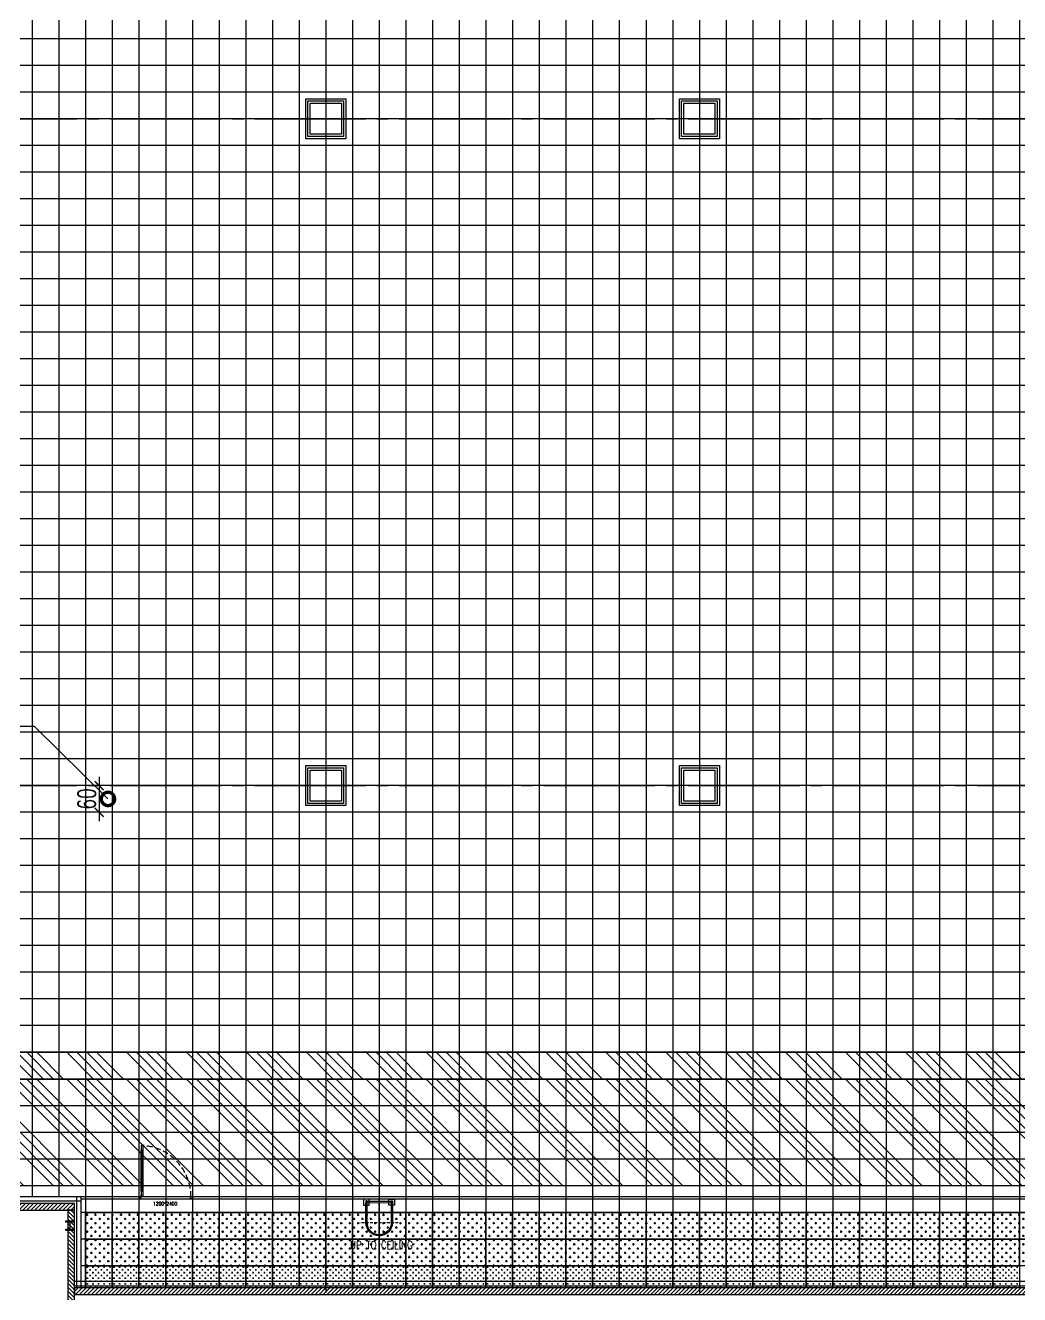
# Model space of a CAD drawing. Header units: millimetres. Extents: x -960 to 41501, y -1010 to 11880.
# Drawn here: x 16965 to 19200, y 1855 to 4710 of the extents above; entities that cross this region are included whole.
import ezdxf
from ezdxf.enums import TextEntityAlignment as Align

# ---------------------------------------------------------------- set-up
doc = ezdxf.new("R2010")
doc.units = ezdxf.units.MM
doc.header["$LTSCALE"] = 100
for name, pattern in [('188K-SM-03-F10-ARCH-PA-Y2257103$0$18P6-SM-03-C40-ARCH-PA-Y2211058$0$DASHED', [19.05, 12.7, -6.35]), ('188K-SM-03-F10-ARCH-PA-Y2257103$0$AP5A-SM-03-F20-ARCH-PA-Y2230801+Y2230803$0$ALL-PA-TXT-Y2221201$0$DASHED', [19.05, 12.7, -6.35]), ('X-S-FAB-L10$0$COL-CEN-LIN', [3.25, 2.5, -0.25, 0.25, -0.25])]:
    doc.linetypes.add(name, pattern=pattern)
for name, color, linetype in [('0-XREF', 7, 'Continuous'), ('188K-SM-03-F10-ARCH-PA-Y2257103$0$K-0-TXT-高度', 53, 'Continuous'), ('188K-SM-03-F10-ARCH-PA-Y2257103$0$K-Door', 53, 'Continuous'), ('188K-SM-03-F10-ARCH-PA-Y2257103$0$K-P-LAD-420', 53, 'Continuous'), ('188K-SM-03-F10-ARCH-PA-Y2257103$0$K-P1S-4.2-單抗', 53, 'Continuous'), ('188K-SM-03-F10-ARCH-PA-Y2257103$0$K-岩棉 2hr 7.5-單抗', 53, 'Continuous'), ('188K-SM-03-F10-ARCH-PA-Y2257103$0$K-岩棉 2hr 7.5-非抗', 53, 'Continuous'), ('188K-SM-03-F10-ARCH-RF-Y2257103$0$K-RF-0.55', 191, 'Continuous'), ('188K-SM-03-F10-ARCH-RF-Y2257103$0$K-RF-0.55-AREA', 6, 'Continuous'), ('188K-SM-03-F10-ARCH-RF-Y2257103$0$K-RF-動線-1500', 5, 'Continuous'), ('188K-SM-03-F10-ARCH-RF-Y2257103$0$K-RF-動線-1500-預降', 14, 'Continuous'), ('188K-SM-03-F10-ARCH-RF-Y2257103$0$K-格柵-不定尺', 80, 'Continuous'), ('188K-SM-03-F10-ARCH-RF-Y2257103$0$K-格柵-整', 30, 'Continuous'), ('X-S-FAB-L10$0$0-DIM-INT', 8, 'Continuous'), ('X-S-FAB-L10$0$0-DIM-TXT', 8, 'Continuous'), ('X-S-FAB-L10$0$BLOCK', 8, 'Continuous'), ('X-S-FAB-L10$0$CCL', 8, 'X-S-FAB-L10$0$COL-CEN-LIN'), ('X-S-FAB-L10$0$COL-S', 8, 'Continuous'), ('X-S-FAB-L10$0$S-鋼柱', 1, 'Continuous'), ('X-S-FAB-L10$0$TXT', 8, 'Continuous'), ('X-S-FAB-L10$0$WALL_188K_IN', 8, 'Continuous')]:
    doc.layers.add(name, color=color, linetype=linetype)
doc.styles.add('188K-SM-03-F10-ARCH-PA-Y2257103$0$18P2-XFDP10$0$AA-TXT', font='simplex.shx', dxfattribs={"width": 0.8, "bigfont": 'chineset.shx'})
doc.styles.add('188K-SM-03-F10-ARCH-PA-Y2257103$0$AP5A-SM-03-F20-ARCH-PA-Y2230801+Y2230803$0$ALL-PA-TXT-Y2221201$0$Standard', font='txt.shx', dxfattribs={"bigfont": 'chineset.shx'})
doc.styles.add('X-S-FAB-L10$0$CHINA', font='simplex.shx', dxfattribs={"width": 0.75, "bigfont": 'chineset.shx'})
doc.styles.add('X-S-FAB-L10$0$DimStyUse', font='romans.shx', dxfattribs={"width": 0.7})
doc.styles.add('X-S-FAB-L10$0$Standard', font='', dxfattribs={"width": 0.8})
doc.styles.add('X-S-FAB-L10$0$TG_NOTE_TEXT', font='simplex.shx', dxfattribs={"width": 0.75, "bigfont": 'chineset.shx'})
doc.styles.get('X-S-FAB-L10$0$Standard').set_extended_font_data('Microsoft JhengHei')

# ---------------------------------------------------------------- blocks, each defined once
blk = doc.blocks.new('X-S-FAB-L10$0$FAB2-L05')
at = {"layer": 'X-S-FAB-L10$0$CCL'}
for p, q in [((-8520, 11005), (-8520, 0)), ((-7680, 11005), (-7680, 0)), ((-26880, 5220), (1210, 5220)), ((-26880, 3720), (1210, 3720))]:
    blk.add_line(p, q, dxfattribs=at)
at = {"layer": 'X-S-FAB-L10$0$COL-S'}
for points in [[(-8555, 5255), (-8485, 5255), (-8485, 5185), (-8555, 5185)], [(-7715, 5255), (-7645, 5255), (-7645, 5185), (-7715, 5185)], [(-8555, 3755), (-8485, 3755), (-8485, 3685), (-8555, 3685)], [(-7715, 3755), (-7645, 3755), (-7645, 3685), (-7715, 3685)]]:
    blk.add_lwpolyline(points, close=True, dxfattribs=at)
blk = doc.blocks.new('X-S-FAB-L10$0$_DOTSMALL')
at = {"color": 0, "linetype": 'ByBlock', "const_width": 0.5}
blk.add_lwpolyline([(-0.0625, 0, 1), (0.0625, 0, 1)], format="xyb", close=True, dxfattribs=at)
blk = doc.blocks.new('X-S-FAB-L10$0$_ArchTick')
at = {"color": 0, "linetype": 'ByBlock', "const_width": 0.15}
blk.add_lwpolyline([(-0.5, -0.5), (0.5, 0.5)], dxfattribs=at)
blk = doc.blocks.new('X-S-FAB-L10')
at = {"layer": 'X-S-FAB-L10$0$WALL_188K_IN'}
h = blk.add_hatch(dxfattribs=at)
h.set_pattern_fill('LINE', color=256, scale=2, angle=45)
h.set_pattern_definition([(45, (16976.6165, 2045), (-4.49013, 4.49013), [])])
h.paths.add_polyline_path([(16745, 2045), (17075, 2045), (17075, 2060), (16745, 2060)])
h = blk.add_hatch(dxfattribs=at)
h.set_pattern_fill('LINE', color=256, scale=2, angle=135)
h.set_pattern_definition([(135, (17075, 1946.6165), (-4.49013, -4.49013), [])])
h.paths.add_polyline_path([(17075, 1665), (17075, 2045), (17060, 2045), (17060, 1665)])
h = blk.add_hatch(dxfattribs=at)
h.set_pattern_fill('LINE', color=256, scale=2, angle=45)
h.set_pattern_definition([(45, (24216.6165, 1855), (-4.490128, 4.490128), [])])
h.paths.add_polyline_path([(17075, 1855), (24315, 1855), (24315, 1870), (17075, 1870)])
at = {"layer": 'X-S-FAB-L10$0$0-DIM-INT'}
for p, q in [((17217, 3000), (17110.5, 3000)), ((17130.5, 3020), (17130.5, 2920)), ((17222.5, 2940), (17110.5, 2940))]:
    blk.add_line(p, q, dxfattribs=at)
at = {"layer": 'X-S-FAB-L10$0$COL-S'}
for p, q in [((17605, 4535), (17675, 4535)), ((17605, 4465), (17605, 4535)), ((17675, 4535), (17675, 4465)), ((18445, 4535), (18515, 4535)), ((18445, 4465), (18445, 4535)), ((18515, 4535), (18515, 4465)), ((17675, 4465), (17605, 4465)), ((18515, 4465), (18445, 4465)), ((17605, 3035), (17675, 3035)), ((17605, 2965), (17605, 3035)), ((17675, 3035), (17675, 2965)), ((18445, 3035), (18515, 3035)), ((18445, 2965), (18445, 3035)), ((18515, 3035), (18515, 2965)), ((17675, 2965), (17605, 2965)), ((18515, 2965), (18445, 2965))]:
    blk.add_line(p, q, dxfattribs=at)
at = {"layer": 'X-S-FAB-L10$0$S-鋼柱'}
for p, q in [((17075, 2020), (17055, 2020)), ((17055, 2020), (17055, 2018.8)), ((17055, 2018.8), (17063.8, 2018.8)), ((17063.8, 2001.2), (17055, 2001.2)), ((17055, 2001.2), (17055, 2000)), ((17055, 2000), (17075, 2000)), ((17064.6, 2018), (17064.6, 2002)), ((17065.4, 2002), (17065.4, 2018)), ((17066.2, 2018.8), (17075, 2018.8)), ((17075, 2001.2), (17066.2, 2001.2)), ((17075, 2018.8), (17075, 2020)), ((17075, 2000), (17075, 2001.2))]:
    blk.add_line(p, q, dxfattribs=at)
for centre, start, end in [((17063.8, 2018), 360, 90), ((17063.8, 2002), 270, 0), ((17066.2, 2018), 90, 180), ((17066.2, 2002), 180, 270)]:
    blk.add_arc(centre, 0.8, start, end, dxfattribs=at)
at = {"layer": 'X-S-FAB-L10$0$TXT', "linetype": 'ByBlock', "lineweight": -2}
blk.add_line((16985.2, 3133.1), (16865.9, 3133.1), dxfattribs=at)
blk.add_lwpolyline([(17150.3, 2970), (16985.2, 3133.1)], dxfattribs=at)
at = {"layer": 'X-S-FAB-L10$0$WALL_188K_IN'}
for points in [[(16745, 2045), (17075, 2045), (17075, 2060), (16745, 2060)], [(17075, 1665), (17075, 2045), (17060, 2045), (17060, 1665)], [(17075, 1855), (24315, 1855), (24315, 1870), (17075, 1870)]]:
    blk.add_lwpolyline(points, close=True, dxfattribs=at)
at = {"layer": 'X-S-FAB-L10$0$0-DIM-INT', "xscale": 20, "yscale": 20, "zscale": 20}
for p, rotation in [((17130.5, 3000), 90), ((17130.5, 2940), 270)]:
    blk.add_blockref('X-S-FAB-L10$0$_ArchTick', p, dxfattribs=dict(at, rotation=rotation))
at = {"layer": 'X-S-FAB-L10$0$BLOCK'}
blk.add_blockref('X-S-FAB-L10$0$FAB2-L05', (26160, -720), dxfattribs=at)
at = {"layer": 'X-S-FAB-L10$0$TXT', "lineweight": -2, "xscale": 60, "yscale": 60, "zscale": 60, "rotation": 315.3504821296725}
blk.add_blockref('X-S-FAB-L10$0$_DOTSMALL', (17150.3, 2970), dxfattribs=at)
at = {"style": 'X-S-FAB-L10$0$TG_NOTE_TEXT', "width": 0.5, "flags": 1}
for p in [(7463.3, 9020), (18268.3, 8649), (11197.8, 4800.2), (16485.8, 4800.2), (25420.3, 2635), (13360, 320, 0), (7463.3, -33.3)]:
    blk.add_attdef('WH', text='', height=20, dxfattribs=at).set_placement(p, align=Align.BOTTOM_LEFT)
at = {"width": 0.5}
for style, p in [('X-S-FAB-L10$0$TG_NOTE_TEXT', (7585, 9020)), ('X-S-FAB-L10$0$TG_NOTE_TEXT', (18390, 8649)), ('X-S-FAB-L10$0$TG_NOTE_TEXT', (11117.5, 4813.5)), ('X-S-FAB-L10$0$TG_NOTE_TEXT', (16607.5, 4813.5)), ('X-S-FAB-L10$0$TG_NOTE_TEXT', (25350, 2635)), ('X-S-FAB-L10$0$Standard', (13129.4, 325, 0)), ('X-S-FAB-L10$0$TG_NOTE_TEXT', (7585, -20))]:
    blk.add_attdef('DESC', text='', height=10, dxfattribs=dict(at, style=style)).set_placement(p, align=Align.BOTTOM_LEFT)
for tag, style, p in [('TYPE', 'X-S-FAB-L10$0$TG_NOTE_TEXT', (7619.3, 9020)), ('NO', 'X-S-FAB-L10$0$TG_NOTE_TEXT', (7650.1, 9020)), ('TYPE', 'X-S-FAB-L10$0$TG_NOTE_TEXT', (18424.2, 8649)), ('NO', 'X-S-FAB-L10$0$TG_NOTE_TEXT', (18455, 8649)), ('NO', 'X-S-FAB-L10$0$TG_NOTE_TEXT', (11088.6, 4813.5)), ('TYPE', 'X-S-FAB-L10$0$TG_NOTE_TEXT', (11151.8, 4813.5)), ('TYPE', 'X-S-FAB-L10$0$TG_NOTE_TEXT', (16641.8, 4813.5)), ('NO', 'X-S-FAB-L10$0$TG_NOTE_TEXT', (16672.6, 4813.5)), ('NO', 'X-S-FAB-L10$0$TG_NOTE_TEXT', (25313, 2635)), ('TYPE', 'X-S-FAB-L10$0$TG_NOTE_TEXT', (25350, 2635)), ('NO', 'X-S-FAB-L10$0$Standard', (13100, 320, 0)), ('TYPE', 'X-S-FAB-L10$0$Standard', (13129.4, 320, 0)), ('TYPE', 'X-S-FAB-L10$0$TG_NOTE_TEXT', (7619.3, -20)), ('NO', 'X-S-FAB-L10$0$TG_NOTE_TEXT', (7650.1, -20))]:
    blk.add_attdef(tag, text='', height=10, dxfattribs=dict(at, style=style)).set_placement(p, align=Align.BOTTOM_RIGHT)
at = {"style": 'X-S-FAB-L10$0$TG_NOTE_TEXT', "width": 0.5, "flags": 1}
for rotation, p in [(180, (43, 7480)), (180, (943, 7480)), (90, (24310, 3717.8)), (270, (17080, 1711.7))]:
    blk.add_attdef('WH', text='', height=20, rotation=rotation, dxfattribs=at).set_placement(p, align=Align.BOTTOM_LEFT)
at = {"width": 0.5}
for rotation, style, p in [(180, 'X-S-FAB-L10$0$Standard', (317.6, 7480)), (180, 'X-S-FAB-L10$0$Standard', (1217.6, 7480)), (90, 'X-S-FAB-L10$0$TG_NOTE_TEXT', (24310, 3647.5)), (270, 'X-S-FAB-L10$0$TG_NOTE_TEXT', (17080, 1605))]:
    blk.add_attdef('DESC', text='', height=10, rotation=rotation, dxfattribs=dict(at, style=style)).set_placement(p, align=Align.BOTTOM_LEFT)
for tag, rotation, style, p in [('TYPE', 180, 'X-S-FAB-L10$0$Standard', (317.6, 7480)), ('NO', 180, 'X-S-FAB-L10$0$Standard', (347, 7480)), ('TYPE', 180, 'X-S-FAB-L10$0$Standard', (1217.6, 7480)), ('NO', 180, 'X-S-FAB-L10$0$Standard', (1247, 7480)), ('TYPE', 90, 'X-S-FAB-L10$0$TG_NOTE_TEXT', (24310, 3647.5)), ('NO', 90, 'X-S-FAB-L10$0$TG_NOTE_TEXT', (24310, 3610.5)), ('TYPE', 270, 'X-S-FAB-L10$0$TG_NOTE_TEXT', (17080, 1605)), ('NO', 270, 'X-S-FAB-L10$0$TG_NOTE_TEXT', (17080, 1573))]:
    blk.add_attdef(tag, text='', height=10, rotation=rotation, dxfattribs=dict(at, style=style)).set_placement(p, align=Align.BOTTOM_RIGHT)
at = {"layer": 'X-S-FAB-L10$0$0-DIM-INT', "insert": (17102.5, 2970), "char_height": 40, "attachment_point": 5, "rotation": 90, "style": 'X-S-FAB-L10$0$DimStyUse'}
blk.add_mtext('\\A1;60', dxfattribs=at)
at = {"layer": 'X-S-FAB-L10$0$0-DIM-TXT', "style": 'X-S-FAB-L10$0$CHINA', "width": 0.75}
for p in [(667.4, 7855.1, -2689.4), (22627.4, 6728.8), (25644.7, 6728.8), (24778.8, 5569.1), (1118.3, 4980), (417.8, 4594.6), (22927.4, 4330.1), (23874.8, 4355), (23749.9, 3901.4), (417.8, 3765.2), (1118.3, 3730), (417.8, 3115.8), (536.9, 2227.8), (16909, 1782.7), (888.4, 880.5), (16977.4, 750), (18878.8, 750), (25641.2, 553.2), (21364, 526.9)]:
    blk.add_attdef('HIG', text='', height=80, dxfattribs=at).set_placement(p, align=Align.MIDDLE_LEFT)
blk = doc.blocks.new('188K-SM-03-F10-ARCH-RF-Y2257103$0$格柵-60x60')
h = blk.add_hatch()
h.set_pattern_fill('CROSS', color=256, scale=1.5)
h.set_pattern_definition([(0, (-67309.572, -18158.226), (9.525, 9.525), [4.7625, -14.2875]), (90, (-67307.191, -18160.607), (-9.525, 9.525), [4.7625, -14.2875])])
h.paths.add_polyline_path([(0, 60), (60, 60), (60, 0), (0, 0)])
blk.add_lwpolyline([(0, 60), (60, 60), (60, 0), (0, 0)], close=True)
blk = doc.blocks.new('188K-SM-03-F10-ARCH-RF-Y2257103')
at = {"layer": '188K-SM-03-F10-ARCH-RF-Y2257103$0$K-RF-動線-1500'}
h = blk.add_hatch(dxfattribs=at)
h.set_pattern_fill('ANSI34', color=256, scale=5, angle=90)
h.paths.add_polyline_path([(23160, 2100), (16740.2, 2100), (16740.2, 2340), (23160, 2340)])
at = {"layer": '188K-SM-03-F10-ARCH-RF-Y2257103$0$K-RF-動線-1500-預降'}
h = blk.add_hatch(dxfattribs=at)
h.set_pattern_fill('ANSI34', color=256, scale=5, angle=90)
h.set_pattern_definition([(135, (60, 0), (-67.35192, -67.35192), []), (135, (60, 22.45), (-67.35192, -67.35192), []), (135, (60, 44.9), (-67.35192, -67.35192), []), (135, (60, 67.35), (-67.35192, -67.35192), [])])
h.paths.add_polyline_path([(23160, 2340), (16440, 2340), (16440, 2400), (23160, 2400)])
at = {"layer": '188K-SM-03-F10-ARCH-RF-Y2257103$0$K-格柵-不定尺'}
h = blk.add_hatch(dxfattribs=at)
h.set_pattern_fill('CROSS', color=256)
h.set_pattern_definition([(0, (14975.001, -7030.02), (6.35, 6.35), [3.175, -9.525]), (90, (14976.588, -7031.6075), (-6.35, 6.35), [3.175, -9.525])])
h.paths.add_polyline_path([(17100, 1920), (17160, 1920), (17160, 1870), (17100, 1870)])
h = blk.add_hatch(dxfattribs=at)
h.set_pattern_fill('CROSS', color=256)
h.set_pattern_definition([(0, (15035.001, -7030.02), (6.35, 6.35), [3.175, -9.525]), (90, (15036.588, -7031.6075), (-6.35, 6.35), [3.175, -9.525])])
h.paths.add_polyline_path([(17160, 1920), (17220, 1920), (17220, 1870), (17160, 1870)])
h = blk.add_hatch(dxfattribs=at)
h.set_pattern_fill('CROSS', color=256)
h.set_pattern_definition([(0, (15095.001, -7030.02), (6.35, 6.35), [3.175, -9.525]), (90, (15096.588, -7031.6075), (-6.35, 6.35), [3.175, -9.525])])
h.paths.add_polyline_path([(17220, 1920), (17280, 1920), (17280, 1870), (17220, 1870)])
h = blk.add_hatch(dxfattribs=at)
h.set_pattern_fill('CROSS', color=256)
h.set_pattern_definition([(0, (15155.001, -7030.03), (6.35, 6.35), [3.175, -9.525]), (90, (15156.5885, -7031.6174), (-6.35, 6.35), [3.175, -9.525])])
h.paths.add_polyline_path([(17280, 1920), (17340, 1920), (17340, 1870), (17280, 1870)])
h = blk.add_hatch(dxfattribs=at)
h.set_pattern_fill('CROSS', color=256)
h.set_pattern_definition([(0, (15215.001, -7030.03), (6.35, 6.35), [3.175, -9.525]), (90, (15216.5885, -7031.6174), (-6.35, 6.35), [3.175, -9.525])])
h.paths.add_polyline_path([(17340, 1920), (17400, 1920), (17400, 1870), (17340, 1870)])
h = blk.add_hatch(dxfattribs=at)
h.set_pattern_fill('CROSS', color=256)
h.set_pattern_definition([(0, (15275.001, -7030.03), (6.35, 6.35), [3.175, -9.525]), (90, (15276.5885, -7031.6174), (-6.35, 6.35), [3.175, -9.525])])
h.paths.add_polyline_path([(17400, 1920), (17460, 1920), (17460, 1870), (17400, 1870)])
h = blk.add_hatch(dxfattribs=at)
h.set_pattern_fill('CROSS', color=256)
h.set_pattern_definition([(0, (15335.001, -7030.03), (6.35, 6.35), [3.175, -9.525]), (90, (15336.5885, -7031.6174), (-6.35, 6.35), [3.175, -9.525])])
h.paths.add_polyline_path([(17460, 1920), (17520, 1920), (17520, 1870), (17460, 1870)])
h = blk.add_hatch(dxfattribs=at)
h.set_pattern_fill('CROSS', color=256)
h.set_pattern_definition([(0, (15395.001, -7030.04), (6.35, 6.35), [3.175, -9.525]), (90, (15396.589, -7031.6274), (-6.35, 6.35), [3.175, -9.525])])
h.paths.add_polyline_path([(17520, 1920), (17580, 1920), (17580, 1870), (17520, 1870)])
h = blk.add_hatch(dxfattribs=at)
h.set_pattern_fill('CROSS', color=256)
h.set_pattern_definition([(0, (15455.001, -7030.04), (6.35, 6.35), [3.175, -9.525]), (90, (15456.589, -7031.6274), (-6.35, 6.35), [3.175, -9.525])])
h.paths.add_polyline_path([(17580, 1920), (17640, 1920), (17640, 1870), (17580, 1870)])
h = blk.add_hatch(dxfattribs=at)
h.set_pattern_fill('CROSS', color=256)
h.set_pattern_definition([(0, (15515.001, -7030.04), (6.35, 6.35), [3.175, -9.525]), (90, (15516.589, -7031.6274), (-6.35, 6.35), [3.175, -9.525])])
h.paths.add_polyline_path([(17640, 1920), (17700, 1920), (17700, 1870), (17640, 1870)])
h = blk.add_hatch(dxfattribs=at)
h.set_pattern_fill('CROSS', color=256)
h.set_pattern_definition([(0, (15575.001, -7030.04), (6.35, 6.35), [3.175, -9.525]), (90, (15576.589, -7031.6274), (-6.35, 6.35), [3.175, -9.525])])
h.paths.add_polyline_path([(17700, 1920), (17760, 1920), (17760, 1870), (17700, 1870)])
h = blk.add_hatch(dxfattribs=at)
h.set_pattern_fill('CROSS', color=256)
h.set_pattern_definition([(0, (15635.0016, -7030.05), (6.35, 6.35), [3.175, -9.525]), (90, (15636.589, -7031.6374), (-6.35, 6.35), [3.175, -9.525])])
h.paths.add_polyline_path([(17760, 1919.9), (17820, 1919.9), (17820, 1870), (17760, 1870)])
h = blk.add_hatch(dxfattribs=at)
h.set_pattern_fill('CROSS', color=256)
h.set_pattern_definition([(0, (15695.0016, -7030.05), (6.35, 6.35), [3.175, -9.525]), (90, (15696.589, -7031.6374), (-6.35, 6.35), [3.175, -9.525])])
h.paths.add_polyline_path([(17820, 1919.9), (17880, 1919.9), (17880, 1870), (17820, 1870)])
h = blk.add_hatch(dxfattribs=at)
h.set_pattern_fill('CROSS', color=256)
h.set_pattern_definition([(0, (15755.0016, -7030.05), (6.35, 6.35), [3.175, -9.525]), (90, (15756.589, -7031.6374), (-6.35, 6.35), [3.175, -9.525])])
h.paths.add_polyline_path([(17880, 1919.9), (17940, 1919.9), (17940, 1870), (17880, 1870)])
h = blk.add_hatch(dxfattribs=at)
h.set_pattern_fill('CROSS', color=256)
h.set_pattern_definition([(0, (15815.0016, -7030.05), (6.35, 6.35), [3.175, -9.525]), (90, (15816.589, -7031.6374), (-6.35, 6.35), [3.175, -9.525])])
h.paths.add_polyline_path([(17940, 1919.9), (18000, 1919.9), (18000, 1870), (17940, 1870)])
h = blk.add_hatch(dxfattribs=at)
h.set_pattern_fill('CROSS', color=256)
h.set_pattern_definition([(0, (15875.002, -7030.06), (6.35, 6.35), [3.175, -9.525]), (90, (15876.5894, -7031.6474), (-6.35, 6.35), [3.175, -9.525])])
h.paths.add_polyline_path([(18000, 1919.9), (18060, 1919.9), (18060, 1870), (18000, 1870)])
h = blk.add_hatch(dxfattribs=at)
h.set_pattern_fill('CROSS', color=256)
h.set_pattern_definition([(0, (15935.002, -7030.06), (6.35, 6.35), [3.175, -9.525]), (90, (15936.5894, -7031.6474), (-6.35, 6.35), [3.175, -9.525])])
h.paths.add_polyline_path([(18060, 1919.9), (18120, 1919.9), (18120, 1870), (18060, 1870)])
h = blk.add_hatch(dxfattribs=at)
h.set_pattern_fill('CROSS', color=256)
h.set_pattern_definition([(0, (15995.002, -7030.06), (6.35, 6.35), [3.175, -9.525]), (90, (15996.5894, -7031.6474), (-6.35, 6.35), [3.175, -9.525])])
h.paths.add_polyline_path([(18120, 1919.9), (18180, 1919.9), (18180, 1870), (18120, 1870)])
h = blk.add_hatch(dxfattribs=at)
h.set_pattern_fill('CROSS', color=256)
h.set_pattern_definition([(0, (16055.002, -7030.06), (6.35, 6.35), [3.175, -9.525]), (90, (16056.5894, -7031.6474), (-6.35, 6.35), [3.175, -9.525])])
h.paths.add_polyline_path([(18180, 1919.9), (18240, 1919.9), (18240, 1870), (18180, 1870)])
h = blk.add_hatch(dxfattribs=at)
h.set_pattern_fill('CROSS', color=256)
h.set_pattern_definition([(0, (16115.002, -7030.07), (6.35, 6.35), [3.175, -9.525]), (90, (16116.5896, -7031.6573), (-6.35, 6.35), [3.175, -9.525])])
h.paths.add_polyline_path([(18240, 1919.9), (18300, 1919.9), (18300, 1869.9), (18240, 1869.9)])
h = blk.add_hatch(dxfattribs=at)
h.set_pattern_fill('CROSS', color=256)
h.set_pattern_definition([(0, (16175.002, -7030.07), (6.35, 6.35), [3.175, -9.525]), (90, (16176.5896, -7031.6573), (-6.35, 6.35), [3.175, -9.525])])
h.paths.add_polyline_path([(18300, 1919.9), (18360, 1919.9), (18360, 1869.9), (18300, 1869.9)])
h = blk.add_hatch(dxfattribs=at)
h.set_pattern_fill('CROSS', color=256)
h.set_pattern_definition([(0, (16235.002, -7030.07), (6.35, 6.35), [3.175, -9.525]), (90, (16236.5896, -7031.6573), (-6.35, 6.35), [3.175, -9.525])])
h.paths.add_polyline_path([(18360, 1919.9), (18420, 1919.9), (18420, 1869.9), (18360, 1869.9)])
h = blk.add_hatch(dxfattribs=at)
h.set_pattern_fill('CROSS', color=256)
h.set_pattern_definition([(0, (16295.002, -7030.07), (6.35, 6.35), [3.175, -9.525]), (90, (16296.5896, -7031.6573), (-6.35, 6.35), [3.175, -9.525])])
h.paths.add_polyline_path([(18420, 1919.9), (18480, 1919.9), (18480, 1869.9), (18420, 1869.9)])
h = blk.add_hatch(dxfattribs=at)
h.set_pattern_fill('CROSS', color=256)
h.set_pattern_definition([(0, (16355.0024, -7030.0196), (6.35, 6.35), [3.175, -9.525]), (90, (16356.59, -7031.607), (-6.35, 6.35), [3.175, -9.525])])
h.paths.add_polyline_path([(18480, 1920), (18540, 1920), (18540, 1870), (18480, 1870)])
h = blk.add_hatch(dxfattribs=at)
h.set_pattern_fill('CROSS', color=256)
h.set_pattern_definition([(0, (16415.0024, -7030.0196), (6.35, 6.35), [3.175, -9.525]), (90, (16416.59, -7031.607), (-6.35, 6.35), [3.175, -9.525])])
h.paths.add_polyline_path([(18540, 1920), (18600, 1920), (18600, 1870), (18540, 1870)])
h = blk.add_hatch(dxfattribs=at)
h.set_pattern_fill('CROSS', color=256)
h.set_pattern_definition([(0, (16475.0024, -7030.0196), (6.35, 6.35), [3.175, -9.525]), (90, (16476.59, -7031.607), (-6.35, 6.35), [3.175, -9.525])])
h.paths.add_polyline_path([(18600, 1920), (18660, 1920), (18660, 1870), (18600, 1870)])
h = blk.add_hatch(dxfattribs=at)
h.set_pattern_fill('CROSS', color=256)
h.set_pattern_definition([(0, (16535.0024, -7030.0196), (6.35, 6.35), [3.175, -9.525]), (90, (16536.59, -7031.607), (-6.35, 6.35), [3.175, -9.525])])
h.paths.add_polyline_path([(18660, 1920), (18720, 1920), (18720, 1870), (18660, 1870)])
h = blk.add_hatch(dxfattribs=at)
h.set_pattern_fill('CROSS', color=256)
h.set_pattern_definition([(0, (16595.003, -7030.0296), (6.35, 6.35), [3.175, -9.525]), (90, (16596.59, -7031.617), (-6.35, 6.35), [3.175, -9.525])])
h.paths.add_polyline_path([(18720, 1920), (18780, 1920), (18780, 1870), (18720, 1870)])
h = blk.add_hatch(dxfattribs=at)
h.set_pattern_fill('CROSS', color=256)
h.set_pattern_definition([(0, (16655.003, -7030.0296), (6.35, 6.35), [3.175, -9.525]), (90, (16656.59, -7031.617), (-6.35, 6.35), [3.175, -9.525])])
h.paths.add_polyline_path([(18780, 1920), (18840, 1920), (18840, 1870), (18780, 1870)])
h = blk.add_hatch(dxfattribs=at)
h.set_pattern_fill('CROSS', color=256)
h.set_pattern_definition([(0, (16715.003, -7030.0296), (6.35, 6.35), [3.175, -9.525]), (90, (16716.59, -7031.617), (-6.35, 6.35), [3.175, -9.525])])
h.paths.add_polyline_path([(18840, 1920), (18900, 1920), (18900, 1870), (18840, 1870)])
h = blk.add_hatch(dxfattribs=at)
h.set_pattern_fill('CROSS', color=256)
h.set_pattern_definition([(0, (16775.003, -7030.0296), (6.35, 6.35), [3.175, -9.525]), (90, (16776.59, -7031.617), (-6.35, 6.35), [3.175, -9.525])])
h.paths.add_polyline_path([(18900, 1920), (18960, 1920), (18960, 1870), (18900, 1870)])
h = blk.add_hatch(dxfattribs=at)
h.set_pattern_fill('CROSS', color=256)
h.set_pattern_definition([(0, (16835.003, -7030.0395), (6.35, 6.35), [3.175, -9.525]), (90, (16836.5905, -7031.627), (-6.35, 6.35), [3.175, -9.525])])
h.paths.add_polyline_path([(18960, 1920), (19020, 1920), (19020, 1870), (18960, 1870)])
h = blk.add_hatch(dxfattribs=at)
h.set_pattern_fill('CROSS', color=256)
h.set_pattern_definition([(0, (16895.003, -7030.0395), (6.35, 6.35), [3.175, -9.525]), (90, (16896.5905, -7031.627), (-6.35, 6.35), [3.175, -9.525])])
h.paths.add_polyline_path([(19020, 1920), (19080, 1920), (19080, 1870), (19020, 1870)])
h = blk.add_hatch(dxfattribs=at)
h.set_pattern_fill('CROSS', color=256)
h.set_pattern_definition([(0, (16955.003, -7030.0395), (6.35, 6.35), [3.175, -9.525]), (90, (16956.5905, -7031.627), (-6.35, 6.35), [3.175, -9.525])])
h.paths.add_polyline_path([(19080, 1920), (19140, 1920), (19140, 1870), (19080, 1870)])
h = blk.add_hatch(dxfattribs=at)
h.set_pattern_fill('CROSS', color=256)
h.set_pattern_definition([(0, (17015.003, -7030.0395), (6.35, 6.35), [3.175, -9.525]), (90, (17016.5905, -7031.627), (-6.35, 6.35), [3.175, -9.525])])
h.paths.add_polyline_path([(19140, 1920), (19200, 1920), (19200, 1870), (19140, 1870)])
at = {"layer": '188K-SM-03-F10-ARCH-RF-Y2257103$0$K-RF-0.55'}
for p, q in [((16980, 9010.5), (16980, 2075)), ((17040, 9010.5), (17040, 2075)), ((17100, 9010.5), (17100, 1870)), ((17160, 9010.5), (17160, 1870)), ((17220, 9010.5), (17220, 1870)), ((17280, 9010.5), (17280, 1870)), ((17340, 9010.5), (17340, 1870)), ((17400, 9010.5), (17400, 1870)), ((17460, 9010.5), (17460, 1870)), ((17520, 9010.5), (17520, 1870)), ((17580, 9010.5), (17580, 1870)), ((18540, 9010.5), (18540, 1870)), ((18600, 9010.5), (18600, 1870)), ((18660, 9010.5), (18660, 1870)), ((18720, 9010.5), (18720, 1870)), ((18780, 9010.5), (18780, 1870)), ((18840, 9010.5), (18840, 1870)), ((18900, 9010.5), (18900, 1870)), ((17640, 8629), (17640, 1870)), ((17700, 8629), (17700, 1870)), ((17760, 8629), (17760, 1870)), ((17820, 8629), (17820, 1870)), ((17880, 8629), (17880, 1870)), ((17940, 8629), (17940, 1870)), ((18000, 8629), (18000, 1870)), ((18060, 8629), (18060, 1870)), ((18120, 8629), (18120, 1870)), ((18180, 8629), (18180, 1870)), ((18240, 8629), (18240, 1870)), ((18300, 8629), (18300, 1870)), ((18360, 8629), (18360, 1870)), ((18420, 8629), (18420, 1870)), ((18480, 8629), (18480, 1870)), ((18960, 8595), (18960, 1870)), ((19020, 8595), (19020, 1870)), ((19080, 8595), (19080, 1870)), ((19140, 8595), (19140, 1870)), ((19200, 8595), (19200, 1870)), ((23505, 4680), (16697.5, 4680)), ((23505, 4620), (16697.5, 4620)), ((23505, 4560), (16697.5, 4560)), ((23485, 4500), (15995.1, 4500)), ((23485, 4440), (1845, 4440)), ((23485, 4380), (1845, 4380)), ((23485, 4320), (1845, 4320)), ((23485, 4260), (1845, 4260)), ((23485, 4200), (1845, 4200)), ((23485, 4140), (1845, 4140)), ((23485, 4080), (1845, 4080)), ((23485, 4020), (1845, 4020)), ((23485, 3960), (1845, 3960)), ((23485, 3900), (1845, 3900)), ((23485, 3840), (1845, 3840)), ((23485, 3780), (1845, 3780)), ((23485, 3720), (1845, 3720)), ((23485, 3660), (1845, 3660)), ((23485, 3600), (1845, 3600)), ((24315, 3540), (1845, 3540)), ((24315, 3480), (1845, 3480)), ((24315, 3420), (1845, 3420)), ((24315, 3360), (1845, 3360)), ((24315, 3300), (1845, 3300)), ((24315, 3240), (1845, 3240)), ((24315, 3180), (1845, 3180)), ((24315, 3120), (1845, 3120)), ((24315, 3060), (1845, 3060)), ((24315, 3000), (1845, 3000)), ((24315, 2940), (1845, 2940)), ((24315, 2880), (1845, 2880)), ((24315, 2820), (1845, 2820)), ((24315, 2760), (1845, 2760)), ((24315, 2700), (1845, 2700)), ((24315, 2640), (1845, 2640)), ((24315, 2580), (1845, 2580)), ((24315, 2520), (1845, 2520)), ((24315, 2460), (1845, 2460)), ((24315, 2400), (1845, 2400)), ((24315, 2340), (1845, 2340)), ((24315, 2280), (1845, 2280)), ((24315, 2220), (1845, 2220)), ((24315, 2160), (1845, 2160)), ((24315, 2100), (1845, 2100)), ((24315, 2040), (17090, 2040)), ((24315, 1980), (17090, 1980)), ((24315, 1920), (17090, 1920))]:
    blk.add_line(p, q, dxfattribs=at)
at = {"layer": '188K-SM-03-F10-ARCH-RF-Y2257103$0$K-RF-0.55-AREA', "elevation": 0}
blk.add_lwpolyline([(19320, 8595), (19320, 7535), (19285, 7535), (19285, 7465), (19320, 7465), (19320, 7320), (21349.5, 7320), (21349.5, 5955), (24315, 5955), (24315, 5565), (23575, 5565), (23575, 5017.5), (23505, 5017.5), (23505, 4535), (23485, 4535), (23485, 3587.5), (24315, 3587.5), (24315, 1870), (17090, 1870), (17090, 2075), (16750, 2075)], dxfattribs=at)
at = {"layer": '188K-SM-03-F10-ARCH-RF-Y2257103$0$K-RF-0.55-AREA'}
for points in [[(17605, 4535), (17675, 4535), (17675, 4465), (17605, 4465)], [(18445, 4535), (18515, 4535), (18515, 4465), (18445, 4465)], [(17605, 3035), (17675, 3035), (17675, 2965), (17605, 2965)], [(18445, 3035), (18515, 3035), (18515, 2965), (18445, 2965)]]:
    blk.add_lwpolyline(points, close=True, dxfattribs=at)
at = {"layer": '188K-SM-03-F10-ARCH-RF-Y2257103$0$K-RF-動線-1500'}
blk.add_lwpolyline([(23160, 2100), (16740.2, 2100), (16740.2, 2340), (23160, 2340)], close=True, dxfattribs=at)
at = {"layer": '188K-SM-03-F10-ARCH-RF-Y2257103$0$K-RF-動線-1500-預降'}
blk.add_lwpolyline([(23160, 2340), (16440, 2340), (16440, 2400), (23160, 2400)], close=True, dxfattribs=at)
at = {"layer": '188K-SM-03-F10-ARCH-RF-Y2257103$0$K-格柵-不定尺'}
for points in [[(17100, 1920), (17160, 1920), (17160, 1870), (17100, 1870)], [(17160, 1920), (17220, 1920), (17220, 1870), (17160, 1870)], [(17220, 1920), (17280, 1920), (17280, 1870), (17220, 1870)], [(17280, 1920), (17340, 1920), (17340, 1870), (17280, 1870)], [(17340, 1920), (17400, 1920), (17400, 1870), (17340, 1870)], [(17400, 1920), (17460, 1920), (17460, 1870), (17400, 1870)], [(17460, 1920), (17520, 1920), (17520, 1870), (17460, 1870)], [(17520, 1920), (17580, 1920), (17580, 1870), (17520, 1870)], [(17580, 1920), (17640, 1920), (17640, 1870), (17580, 1870)], [(17640, 1920), (17700, 1920), (17700, 1870), (17640, 1870)], [(17700, 1920), (17760, 1920), (17760, 1870), (17700, 1870)], [(17760, 1919.9), (17820, 1919.9), (17820, 1870), (17760, 1870)], [(17820, 1919.9), (17880, 1919.9), (17880, 1870), (17820, 1870)], [(17880, 1919.9), (17940, 1919.9), (17940, 1870), (17880, 1870)], [(17940, 1919.9), (18000, 1919.9), (18000, 1870), (17940, 1870)], [(18000, 1919.9), (18060, 1919.9), (18060, 1870), (18000, 1870)], [(18060, 1919.9), (18120, 1919.9), (18120, 1870), (18060, 1870)], [(18120, 1919.9), (18180, 1919.9), (18180, 1870), (18120, 1870)], [(18180, 1919.9), (18240, 1919.9), (18240, 1870), (18180, 1870)], [(18240, 1919.9), (18300, 1919.9), (18300, 1869.9), (18240, 1869.9)], [(18300, 1919.9), (18360, 1919.9), (18360, 1869.9), (18300, 1869.9)], [(18360, 1919.9), (18420, 1919.9), (18420, 1869.9), (18360, 1869.9)], [(18420, 1919.9), (18480, 1919.9), (18480, 1869.9), (18420, 1869.9)], [(18480, 1920), (18540, 1920), (18540, 1870), (18480, 1870)], [(18540, 1920), (18600, 1920), (18600, 1870), (18540, 1870)], [(18600, 1920), (18660, 1920), (18660, 1870), (18600, 1870)], [(18660, 1920), (18720, 1920), (18720, 1870), (18660, 1870)], [(18720, 1920), (18780, 1920), (18780, 1870), (18720, 1870)], [(18780, 1920), (18840, 1920), (18840, 1870), (18780, 1870)], [(18840, 1920), (18900, 1920), (18900, 1870), (18840, 1870)], [(18900, 1920), (18960, 1920), (18960, 1870), (18900, 1870)], [(18960, 1920), (19020, 1920), (19020, 1870), (18960, 1870)], [(19020, 1920), (19080, 1920), (19080, 1870), (19020, 1870)], [(19080, 1920), (19140, 1920), (19140, 1870), (19080, 1870)], [(19140, 1920), (19200, 1920), (19200, 1870), (19140, 1870)]]:
    blk.add_lwpolyline(points, close=True, dxfattribs=at)
at = {"layer": '188K-SM-03-F10-ARCH-RF-Y2257103$0$K-格柵-整'}
for p in [(17100, 1980), (17160, 1980), (17220, 1980), (17280, 1980), (17340, 1980), (17400, 1980), (17460, 1980), (17520, 1980), (17580, 1980), (17640, 1980), (17700, 1980), (17760, 1980), (17820, 1980), (17880, 1980), (17940, 1980), (18000, 1980), (18060, 1980), (18120, 1980), (18180, 1980), (18240, 1980), (18300, 1980), (18360, 1980), (18420, 1980), (18480, 1980), (18540, 1980), (18600, 1980), (18660, 1980), (18720, 1980), (18780, 1980), (18840, 1980), (18900, 1980), (18960, 1980), (19020, 1980), (19080, 1980), (19140, 1980), (19200, 1980), (17100, 1920), (17160, 1920), (17220, 1920), (17280, 1920), (17340, 1920), (17400, 1920), (17460, 1920), (17520, 1920), (17580, 1920), (17640, 1920), (17700, 1920), (17760, 1920), (17820, 1920), (17880, 1920), (17940, 1920), (18000, 1920), (18060, 1920), (18120, 1920), (18180, 1920), (18240, 1920), (18300, 1920), (18360, 1920), (18420, 1920), (18480, 1920), (18540, 1920), (18600, 1920), (18660, 1920), (18720, 1920), (18780, 1920), (18840, 1920), (18900, 1920), (18960, 1920), (19020, 1920), (19080, 1920), (19140, 1920), (19200, 1920)]:
    blk.add_blockref('188K-SM-03-F10-ARCH-RF-Y2257103$0$格柵-60x60', p, dxfattribs=at)
blk = doc.blocks.new('188K-SM-03-F10-ARCH-PA-Y2257103$0$LAD-1')
for points in [[(-33.8, -29.7), (-77.4, -29.7, -0.976777), (-77.4, 29.8), (-33.8, 29.8)], [(-33.8, -27.2), (-77.4, -27.2, -0.974646), (-77.4, 27.3), (-33.8, 27.3)]]:
    blk.add_lwpolyline(points, format="xyb")
at = {"linetype": '188K-SM-03-F10-ARCH-PA-Y2257103$0$18P6-SM-03-C40-ARCH-PA-Y2211058$0$DASHED', "ltscale": 0.005}
for points in [[(-77.4, -42.9), (-77.4, 43.5)], [(-106.5, 0), (-23.9, 0)]]:
    blk.add_lwpolyline(points, dxfattribs=at)
for points in [[(-23.8, 22.2), (-23.8, 35.2), (-37.8, 35.2), (-37.8, 22.2)], [(-27.8, 27), (-27.8, 30), (-33.8, 30), (-33.8, 27)], [(-28.9, 27), (-28.9, -27), (-32.7, -27), (-32.7, 27)], [(-23.9, -21.8), (-23.9, -34.8), (-37.9, -34.8), (-37.9, -21.8)], [(-27.8, -27), (-27.8, -30), (-33.8, -30), (-33.8, -27)]]:
    blk.add_lwpolyline(points, close=True)
for centre in [(-64.6, 28.5), (-105.2, 0), (-93.7, 23.2), (-93.7, -22.5), (-64.6, -28.5)]:
    blk.add_circle(centre, 0.5)
blk = doc.blocks.new('188K-SM-03-F10-ARCH-PA-Y2257103$0$單開庫板門-1200x2400)圓型拉環鎖+輔助鎖)')
at = {"ltscale": 0.1}
for p, q in [((26008.6, -11403.6), (26004.5, -11403.6)), ((26004.5, -11403.6), (26004.5, -11414.1)), ((26004.5, -11414.1), (26004.5, -11415.3)), ((26004.5, -11414.1), (26008.6, -11414.1)), ((26004.5, -11415.4), (26004.6, -11415.5)), ((26008.6, -11414), (26004.6, -11414)), ((26004.6, -11414.3), (26004.6, -11414.2)), ((26004.6, -11415.3), (26004.6, -11414.5)), ((26004.7, -11414.1), (26006.5, -11414.1)), ((26005.1, -11414.4), (26004.7, -11414.4)), ((26004.7, -11414.5), (26005.1, -11414.5)), ((26004.7, -11414.5), (26004.7, -11506)), ((26004.7, -11506), (26004.7, -11414.5)), ((26004.7, -11414.5), (26004.7, -11414.5)), ((26004.7, -11415.4), (26004.7, -11415.3)), ((26005.2, -11414.4), (26005.2, -11414.4)), ((26006.5, -11414.1), (26006.6, -11414.1)), ((26006.6, -11414.1), (26006.6, -11414.1)), ((26006.6, -11414.1), (26008.4, -11414.1)), ((26008.4, -11414.4), (26008, -11414.4)), ((26008, -11414.4), (26008, -11414.4)), ((26008, -11414.5), (26008.4, -11414.5)), ((26008.4, -11506), (26008.4, -11414.5)), ((26008.4, -11414.5), (26008.4, -11414.5)), ((26008.4, -11414.5), (26008.4, -11506)), ((26008.4, -11415.3), (26008.4, -11415.4)), ((26008.5, -11414.2), (26008.5, -11414.3)), ((26008.5, -11414.5), (26008.5, -11415.3)), ((26008.5, -11415.5), (26008.6, -11415.4)), ((26008.6, -11414.1), (26008.6, -11403.6)), ((26008.6, -11415.3), (26008.6, -11414.1)), ((25999.5, -11519.7), (25999.5, -11523.2)), ((26002.5, -11519.1), (26000, -11519.1)), ((26000, -11523.7), (26002.4, -11523.7)), ((26002.4, -11523.7), (26004.1, -11522.6)), ((26002.9, -11518.5), (26002.6, -11518.5)), ((26002.6, -11518.5), (26002.6, -11521)), ((26002.6, -11521.9), (26002.6, -11519.3)), ((26002.6, -11521), (26002.9, -11521)), ((26003.4, -11521.9), (26002.6, -11521.9)), ((26002.9, -11521), (26002.9, -11518.5)), ((26003.3, -11522.2), (26003.3, -11522)), ((26003.3, -11522), (26003.4, -11522)), ((26004, -11522.2), (26003.3, -11522.2)), ((26008.3, -11517.5), (26003.6, -11517.5)), ((26003.6, -11517.5), (26003.6, -11517.7)), ((26003.6, -11517.7), (26008.3, -11517.7)), ((26004.1, -11521.9), (26003.9, -11521.9)), ((26003.9, -11522), (26004, -11522)), ((26004, -11522), (26004, -11522.2)), ((26004.2, -11522.4), (26004.2, -11521.9)), ((26008.6, -11506.4), (26004.5, -11506.4)), ((26004.5, -11506.4), (26004.5, -11518)), ((26004.5, -11518), (26008.6, -11518)), ((26004.7, -11506), (26004.7, -11506)), ((26008.3, -11517.7), (26008.3, -11517.5)), ((26008.4, -11506), (26008.4, -11506)), ((26008.6, -11518), (26008.6, -11506.4)), ((26114.8, -11521.9), (26115.1, -11521.9)), ((26114.8, -11522.4), (26114.8, -11521.9)), ((26114.9, -11522), (26114.9, -11522.2)), ((26115.1, -11522), (26114.9, -11522)), ((26114.9, -11522.2), (26115.7, -11522.2)), ((26116.6, -11523.7), (26114.9, -11522.6)), ((26115.5, -11521.9), (26116.3, -11521.9)), ((26115.7, -11522), (26115.5, -11522)), ((26115.7, -11522.2), (26115.7, -11522)), ((26116.3, -11521.9), (26116.3, -11519.3)), ((26116.5, -11519.1), (26119, -11519.1)), ((26119, -11523.7), (26116.6, -11523.7)), ((26119.5, -11519.7), (26119.5, -11523.2))]:
    blk.add_line(p, q, dxfattribs=at)
blk.add_lwpolyline([(26006.6, -11506.4), (26006.5, -11506.3), (26004.7, -11506.3, -0.414214), (26004.6, -11506.3), (26004.6, -11506.1, -0.414214), (26004.7, -11506.1), (26005.1, -11506.1, 0.414214), (26005.2, -11506.1), (26005.2, -11506, 0.414214), (26005.1, -11506), (26004.7, -11506, -0.414214), (26004.6, -11506), (26004.6, -11505.2, -0.414214), (26004.7, -11505.2), (26004.7, -11505.2, 0.414214), (26004.7, -11505.2), (26004.7, -11505, 0.72636), (26004.6, -11505), (26004.5, -11505.1, 0.158507), (26004.5, -11505.2), (26004.5, -11506.4, 0.414214), (26004.6, -11506.5), (26008.6, -11506.5, 0.414214), (26008.6, -11506.4), (26008.6, -11505.2, 0.158507), (26008.6, -11505.1), (26008.5, -11505, 0.72636), (26008.4, -11505), (26008.4, -11505.2, 0.414214), (26008.5, -11505.2, -0.414214), (26008.5, -11505.2), (26008.5, -11506, -0.414214), (26008.4, -11506), (26008, -11506, 0.414214), (26008, -11506), (26008, -11506.1, 0.414214), (26008, -11506.1), (26008.4, -11506.1, -0.414214), (26008.5, -11506.1), (26008.5, -11506.3, -0.414214), (26008.4, -11506.3), (26006.6, -11506.3)], format="xyb", close=True, dxfattribs=at)
for points in [[(25999.5, -11518.9), (25999.5, -11523.9)], [(26119.5, -11518.9), (26119.5, -11523.9)]]:
    blk.add_lwpolyline(points)
for centre, radius, start, end in [((26004.6, -11414.1), 0.0313, 90, 180), ((26004.6, -11415.3), 0.0313, 180, 216.0274), ((26004.7, -11414.2), 0.0313, 90, 180), ((26004.7, -11414.3), 0.0313, 180, 270), ((26004.7, -11414.5), 0.0313, 90, 180), ((26004.7, -11415.3), 0.0209, 180, 270), ((26004.7, -11415.4), 0.0313, 216.0274, 360), ((26004.7, -11415.3), 0.0209, 360, 90), ((26005.1, -11414.4), 0.0313, 270, 0), ((26005.1, -11414.4), 0.0313, 0, 90), ((26008, -11414.4), 0.0313, 90, 180), ((26008, -11414.4), 0.0313, 180, 270), ((26008.4, -11414.2), 0.0313, 360, 90), ((26008.4, -11414.3), 0.0313, 270, 0), ((26008.4, -11414.5), 0.0313, 0, 90), ((26008.5, -11415.3), 0.0209, 90, 180), ((26008.5, -11415.4), 0.0313, 180, 323.9726), ((26008.5, -11415.3), 0.0209, 270, 360), ((26008.6, -11414.1), 0.0313, 360, 90), ((26008.6, -11415.3), 0.0313, 323.9726, 360)]:
    blk.add_arc(centre, radius, start, end, dxfattribs=at)
at = {"linetype": '188K-SM-03-F10-ARCH-PA-Y2257103$0$AP5A-SM-03-F20-ARCH-PA-Y2230801+Y2230803$0$ALL-PA-TXT-Y2221201$0$DASHED', "ltscale": 0.01}
blk.add_arc((26001.1, -11518.7), 115.3, 359.8531, 85.8135, dxfattribs=at)
at = {"ltscale": 0.1}
for centre, major_axis, start_param, end_param in [((26000, -11519.7), (0.369, -0.369), 2.356194, 3.926991), ((26000, -11523.2), (-0.369, -0.369), 5.497787, 7.068583), ((26002.5, -11519.3), (0.111, -0.111), 7.068583, 8.63938), ((26003.4, -11521.9), (-0.0369, -0.0369), 0.785398, 3.926991), ((26003.9, -11521.9), (-0.0369, -0.0369), 3.926991, 7.068583), ((26004.1, -11521.9), (0.0369, -0.0369), 7.068583, 8.63938), ((26003.9, -11522.4), (0.221, -0.221), 6.162283, 7.068583), ((26114.8, -11521.9), (-0.0369, -0.0369), -2.356194, -0.785398), ((26115.1, -11522.4), (-0.221, -0.221), -0.785398, 0.120903), ((26115.1, -11521.9), (0.0369, -0.0369), -0.785398, 2.356194), ((26115.5, -11521.9), (0.0369, -0.0369), 2.356194, 5.497787), ((26116.5, -11519.3), (-0.111, -0.111), -2.356194, -0.785398), ((26119, -11519.7), (-0.369, -0.369), 2.356194, 3.926991), ((26119, -11523.2), (0.369, -0.369), -0.785398, 0.785398)]:
    blk.add_ellipse(centre, major_axis=major_axis, ratio=1, start_param=start_param, end_param=end_param, dxfattribs=at)
at = {"ltscale": 0.1, "extrusion": (0, 0, -1)}
blk.add_ellipse((26003.1, -11517.9), major_axis=(-0.516, 0.516), ratio=1, start_param=5.497787, end_param=11.780972, dxfattribs=at)
at = {"color": 8, "ltscale": 0.1, "style": '188K-SM-03-F10-ARCH-PA-Y2257103$0$AP5A-SM-03-F20-ARCH-PA-Y2230801+Y2230803$0$ALL-PA-TXT-Y2221201$0$Standard', "width": 0.85}
blk.add_text('1200*2400', height=8, dxfattribs=at).set_placement((26058.4, -11534.4), align=Align.MIDDLE_CENTER)
blk = doc.blocks.new('188K-SM-03-F10-ARCH-PA-Y2257103')
at = {"layer": '188K-SM-03-F10-ARCH-PA-Y2257103$0$K-P1S-4.2-單抗'}
for p, q in [((24300, 2075), (17090, 2075, 0)), ((24300, 2070, 0), (17090, 2070, 0))]:
    blk.add_line(p, q, dxfattribs=at)
for points in [[(17595, 4545), (17685, 4545), (17685, 4455), (17595, 4455)], [(17600, 4540), (17680, 4540), (17680, 4460), (17600, 4460)], [(18435, 4545), (18525, 4545), (18525, 4455), (18435, 4455)], [(18440, 4540), (18520, 4540), (18520, 4460), (18440, 4460)], [(17595, 3045), (17685, 3045), (17685, 2955), (17595, 2955)], [(17600, 3040), (17680, 3040), (17680, 2960), (17600, 2960)], [(18435, 3045), (18525, 3045), (18525, 2955), (18435, 2955)], [(18440, 3040), (18520, 3040), (18520, 2960), (18440, 2960)]]:
    blk.add_lwpolyline(points, close=True, dxfattribs=at)
at = {"layer": '188K-SM-03-F10-ARCH-PA-Y2257103$0$K-岩棉 2hr 7.5-單抗'}
for p, q in [((17090, 2075, 0), (16745, 2075, 0)), ((17090, 2065, 0), (16745, 2065, 0))]:
    blk.add_line(p, q, dxfattribs=at)
at = {"layer": '188K-SM-03-F10-ARCH-PA-Y2257103$0$K-岩棉 2hr 7.5-非抗'}
for p, q in [((17080, 1870), (17080, 2075)), ((17090, 1870, 0), (17090, 2075, 0)), ((17075, 1885, 0), (24315, 1885, 0)), ((17075, 1875, 0), (24315, 1875))]:
    blk.add_line(p, q, dxfattribs=at)
at = {"layer": '188K-SM-03-F10-ARCH-PA-Y2257103$0$K-Door'}
blk.add_blockref('188K-SM-03-F10-ARCH-PA-Y2257103$0$單開庫板門-1200x2400)圓型拉環鎖+輔助鎖)', (-8779.5, 13593.9), dxfattribs=at)
at = {"layer": '188K-SM-03-F10-ARCH-PA-Y2257103$0$K-P-LAD-420', "rotation": 90.07229666140849}
blk.add_blockref('188K-SM-03-F10-ARCH-PA-Y2257103$0$LAD-1', (17760, 2093.8, 0), dxfattribs=at)
at = {"layer": '188K-SM-03-F10-ARCH-PA-Y2257103$0$K-0-TXT-高度', "style": '188K-SM-03-F10-ARCH-PA-Y2257103$0$18P2-XFDP10$0$AA-TXT', "width": 0.8}
blk.add_text('UP TO CEILING', height=18, rotation=360, dxfattribs=at).set_placement((17765, 1966.5, 0), align=Align.MIDDLE)

msp = doc.modelspace()

# ---------------------------------------------------------------- block references
for name in ['X-S-FAB-L10', '188K-SM-03-F10-ARCH-RF-Y2257103']:
    msp.add_blockref(name, (0, 0))
at = {"layer": '0-XREF'}
msp.add_blockref('188K-SM-03-F10-ARCH-PA-Y2257103', (0, 0), dxfattribs=at)

doc.saveas('drawing.dxf')
